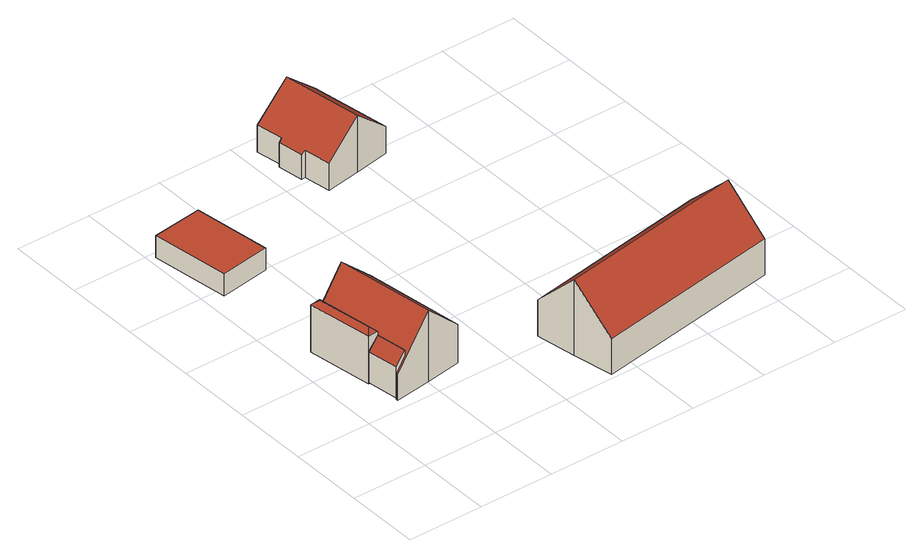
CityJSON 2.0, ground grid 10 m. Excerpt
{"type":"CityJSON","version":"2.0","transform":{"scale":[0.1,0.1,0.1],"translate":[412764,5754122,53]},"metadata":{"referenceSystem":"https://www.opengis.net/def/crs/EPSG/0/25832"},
"CityObjects":{
"building1":{"type":"Building","attributes":{"Gemeindeschluessel":"05515000","Geometrietyp2DReferenz":"3000","function":"51009_1610","roofType":"2100","measuredHeight":5.85},"geometry":[{"type":"Solid","lod":"2","boundaries":[[[[0,1,2,3]],[[4,5,1,0]],[[6,7,5,4]],[[3,2,7,6]],[[4,0,3,6]],[[1,5,7,2]]]],"semantics":{"surfaces":[{"type":"WallSurface"},{"type":"RoofSurface"},{"type":"GroundSurface"}],"values":[[0,0,0,0,1,2]]}}]},
"building2":{"type":"Building","attributes":{"Gemeindeschluessel":"05515000","Geometrietyp2DReferenz":"3000","function":"31001_1000"},"address":[{"country":"Germany","locality":"Münster","thoroughfareNumber":"60a","thoroughfareName":"Grenkuhlenweg"}],"children":["building2-1","building2-2"]},
"building2-1":{"type":"BuildingPart","attributes":{"roofType":"5000","measuredHeight":7.06},"parents":["building2"],"geometry":[{"type":"Solid","lod":"2","boundaries":[[[[8,9,10,11]],[[12,13,14,9,8]],[[11,10,15,16,17]],[[18,17,12,19]],[[12,8,19]],[[19,8,11,18]],[[11,17,18]],[[9,14,15,10]],[[13,12,17,16]],[[15,14,13,16]]]],"semantics":{"surfaces":[{"type":"WallSurface"},{"type":"RoofSurface"},{"type":"GroundSurface"},{"type":"ClosureSurface"}],"values":[[0,0,0,1,1,1,1,2,0,3]]}}]},
"building2-2":{"type":"BuildingPart","attributes":{"roofType":"3100","measuredHeight":9.76},"parents":["building2"],"geometry":[{"type":"Solid","lod":"2","boundaries":[[[[16,15,20,21]],[[22,23,14,13]],[[24,25,23,22]],[[26,27,25,24]],[[28,29,27,26]],[[30,31,29,28]],[[32,33,31,30]],[[21,20,33,32]],[[26,24,22,28]],[[13,16,21,32,30,28,22]],[[15,14,23,25,27,29,31,33,20]],[[15,16,13,14]]]],"semantics":{"surfaces":[{"type":"WallSurface"},{"type":"RoofSurface"},{"type":"GroundSurface"},{"type":"ClosureSurface"}],"values":[[0,0,0,0,0,0,0,0,1,1,2,3]]}}]},
"building3":{"type":"Building","attributes":{"Gemeindeschluessel":"05515000","Geometrietyp2DReferenz":"3000","function":"31001_2460","roofType":"1000","measuredHeight":3.06},"geometry":[{"type":"Solid","lod":"2","boundaries":[[[[34,35,36,37]],[[38,39,35,34]],[[40,41,39,38]],[[37,36,41,40]],[[38,34,37,40]],[[35,39,41,36]]]],"semantics":{"surfaces":[{"type":"WallSurface"},{"type":"RoofSurface"},{"type":"GroundSurface"}],"values":[[0,0,0,0,1,2]]}}]},
"building4":{"type":"Building","attributes":{"Gemeindeschluessel":"05515000","Geometrietyp2DReferenz":"3000","function":"31001_2700","roofType":"3100","measuredHeight":10.32},"geometry":[{"type":"Solid","lod":"2","boundaries":[[[[42,43,44,45]],[[46,47,43,42]],[[48,49,47,46]],[[50,51,49,48]],[[52,53,51,50]],[[54,55,53,52]],[[45,44,55,54]],[[48,46,42,50]],[[45,54,52,50,42]],[[43,47,49,51,53,55,44]]]],"semantics":{"surfaces":[{"type":"WallSurface"},{"type":"RoofSurface"},{"type":"GroundSurface"}],"values":[[0,0,0,0,0,0,0,1,1,2]]}}]},
"building5":{"type":"Building","attributes":{"Gemeindeschluessel":"05515000","Geometrietyp2DReferenz":"3000","function":"31001_1000","roofType":"3100","measuredHeight":7.84},"address":[{"country":"Germany","locality":"Münster","thoroughfareNumber":"162","thoroughfareName":"Grenkuhlenweg"}],"geometry":[{"type":"Solid","lod":"2","boundaries":[[[[56,57,58,59]],[[60,61,57,56]],[[62,63,61,60]],[[64,65,63,62]],[[66,67,65,64]],[[68,69,67,66]],[[70,71,69,68]],[[72,73,71,70]],[[74,75,73,72]],[[59,58,75,74]],[[68,66,64,70]],[[62,60,56,59,74,72,70,64]],[[57,61,63,65,67,69,71,73,75,58]]]],"semantics":{"surfaces":[{"type":"WallSurface"},{"type":"RoofSurface"},{"type":"GroundSurface"}],"values":[[0,0,0,0,0,0,0,0,0,0,1,1,2]]}}]}
},
"vertices":[
[54,152,78],[54,152,20],[40,150,20],[40,150,62],[60,111,78],[60,111,20],[46,109,62],[46,109,20],
[27,237,83],[27,237,18],[40,150,18],[40,150,83],[41,239,83],[41,239,71],[41,239,18],[54,152,18],[54,152,71],[54,152,83],[46,158,89],[35,231,89],
[60,111,18],[60,111,71],[76,245,115],[76,245,18],[123,252,71],[123,252,18],[142,120,71],[142,120,18],[95,113,115],[95,113,18],[46,106,53],[46,106,18],[46,109,53],[46,109,18],
[73,497,44],[73,497,14],[6,488,14],[6,488,44],[87,394,44],[87,394,14],[21,384,44],[21,384,14],
[510,102,113],[510,102,10],[509,110,10],[509,110,105],[519,48,59],[519,48,10],[269,6,59],[269,6,10],[259,60,113],[259,60,10],[250,114,59],[250,114,10],[501,157,59],[501,157,10],
[218,535,49],[218,535,16],[223,501,16],[223,501,49],[222,536,53],[222,536,16],[216,572,53],[216,572,16],[263,579,94],[263,579,16],[309,587,53],[309,587,16],[326,481,53],[326,481,16],[280,473,94],[280,473,16],[234,466,53],[234,466,16],[228,501,53],[228,501,16]
]}
